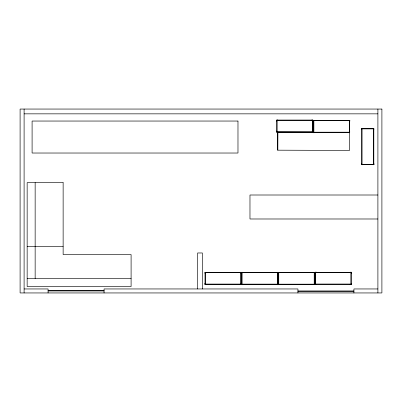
<?xml version="1.0" encoding="UTF-8"?>
<svg xmlns="http://www.w3.org/2000/svg" width="402" height="402" viewBox="0 0 402 402"><rect width="100%" height="100%" fill="white"/><g stroke="black" fill="none" stroke-linecap="round" stroke-linejoin="round"><path stroke-width="0.6" d="M277.832 150.182L277.898 132.097M349.624 121.545C351.253 119.58 346.64 120.585 349.624 120.429L349.539 150.448L277.581 150.182L277.646 132.193L349.604 132.459C349.524 129.565 350.449 134.127 348.519 132.499M205.07 272.219L205.035 273.415M24.1 113.846L377.9 113.846M349.604 120.464L313.625 120.464L313.625 132.459M276.787 121.178L276.742 120.012L277.908 120.057M312.821 121.183L312.887 120.042L311.706 120.062M373.775 128.615L361.745 128.595C361.906 131.585 360.895 126.972 362.86 128.595M373.815 129.705L373.825 128.514M276.777 131.017L276.732 132.178L277.898 132.213M312.836 131.017C314.444 132.977 309.877 131.977 312.836 132.137L312.821 120.062L276.787 120.057L276.777 132.132L277.898 132.132M276.822 132.097L312.801 132.097M349.639 132.499L313.58 132.499C313.741 129.509 312.731 134.122 314.701 132.499M373.815 163.524C375.423 165.478 370.87 164.483 373.815 164.639L373.815 128.585L372.694 128.585M373.775 164.599L361.78 164.599L361.78 128.615M377.9 195.005L249.974 195.005L249.974 218.989L377.9 218.989M27.15 246.572L63.134 246.572M205.07 272.34L241.069 272.305L241.079 284.38C238.095 284.219 242.707 285.229 241.079 283.259M241.069 273.425L241.115 272.26L239.949 272.305M278.47 273.516L278.42 272.35L279.586 272.395M314.505 273.521L314.56 272.365L313.384 272.4M27.15 278.556L131.097 278.556M205.025 283.254C203.397 285.224 208.01 284.214 205.025 284.375L205.035 272.3L206.156 272.3M278.46 283.35C276.832 285.319 281.445 284.309 278.46 284.47L278.47 272.395L314.505 272.4L314.515 284.475C311.53 284.314 316.143 285.325 314.515 283.355M205.07 284.335L241.049 284.335M242.853 284.43C240.888 286.053 241.898 281.44 241.738 284.43L277.792 284.43C277.631 281.495 278.646 286.028 276.671 284.43M278.501 284.43L314.485 284.43M24.1 288.953L48.084 288.953L48.084 292.947M377.9 288.953L353.916 288.953L353.916 292.947M48.084 290.551L104.053 290.551M48.084 290.953L104.053 290.953M297.947 290.953L353.916 290.953M297.947 291.349L353.916 291.349M377.9 109.053L377.9 292.947M351.202 284.304L351.202 272.31L315.223 272.31L315.223 284.304M350.117 284.345C352.087 285.973 351.077 281.36 351.237 284.345L315.183 284.34C315.339 281.355 314.329 285.968 316.299 284.34M297.947 292.947L297.947 288.953L104.053 288.953L104.053 292.947M277.762 284.39L277.762 272.395L241.778 272.395L241.778 284.39M202.397 288.953L202.397 252.974L197.603 252.974L197.603 288.953M35.15 182.608L35.15 278.556M24.1 109.053L24.1 292.947M241.667 272.36L241.748 273.471L241.748 272.35L242.863 272.27L241.667 272.36M313.515 120.429L313.59 121.54L313.545 120.374L314.711 120.339L313.525 120.399M315.113 272.27L315.188 273.385L315.188 272.265L316.309 272.184L315.113 272.27M381.9 109.053L20.1 109.053L20.1 292.947L381.9 292.947L381.9 109.053M312.545 120.304L277.063 120.304L277.063 131.841L312.545 131.841L312.545 120.304M349.348 120.665L313.861 120.665L313.861 132.203L349.348 132.203L349.348 120.665M237.979 121.042L32.095 121.042L32.095 153.026L237.979 153.026L237.979 121.042M373.523 128.876L361.986 128.876L361.986 164.358L373.523 164.358L373.523 128.876M361.735 163.513C360.112 165.483 364.72 164.473 361.735 164.629L361.735 163.513M63.134 182.608L27.15 182.608L27.15 286.551L131.097 286.551L131.097 254.572L63.134 254.572L63.134 182.608M351.187 272.194L350.107 272.27L351.222 272.27L351.303 273.39L351.187 272.194M277.742 272.28L276.661 272.36L277.782 272.36L277.862 273.476L277.787 272.285M240.793 272.546L205.306 272.546L205.306 284.083L240.793 284.083L240.793 272.546M350.946 272.511L315.464 272.511L315.464 284.048L350.946 284.048L350.946 272.511M277.501 272.596L242.019 272.596L242.019 284.134L277.501 284.134L277.501 272.596M314.223 272.641L278.742 272.641L278.742 284.179L314.223 284.179L314.223 272.641"/></g></svg>
